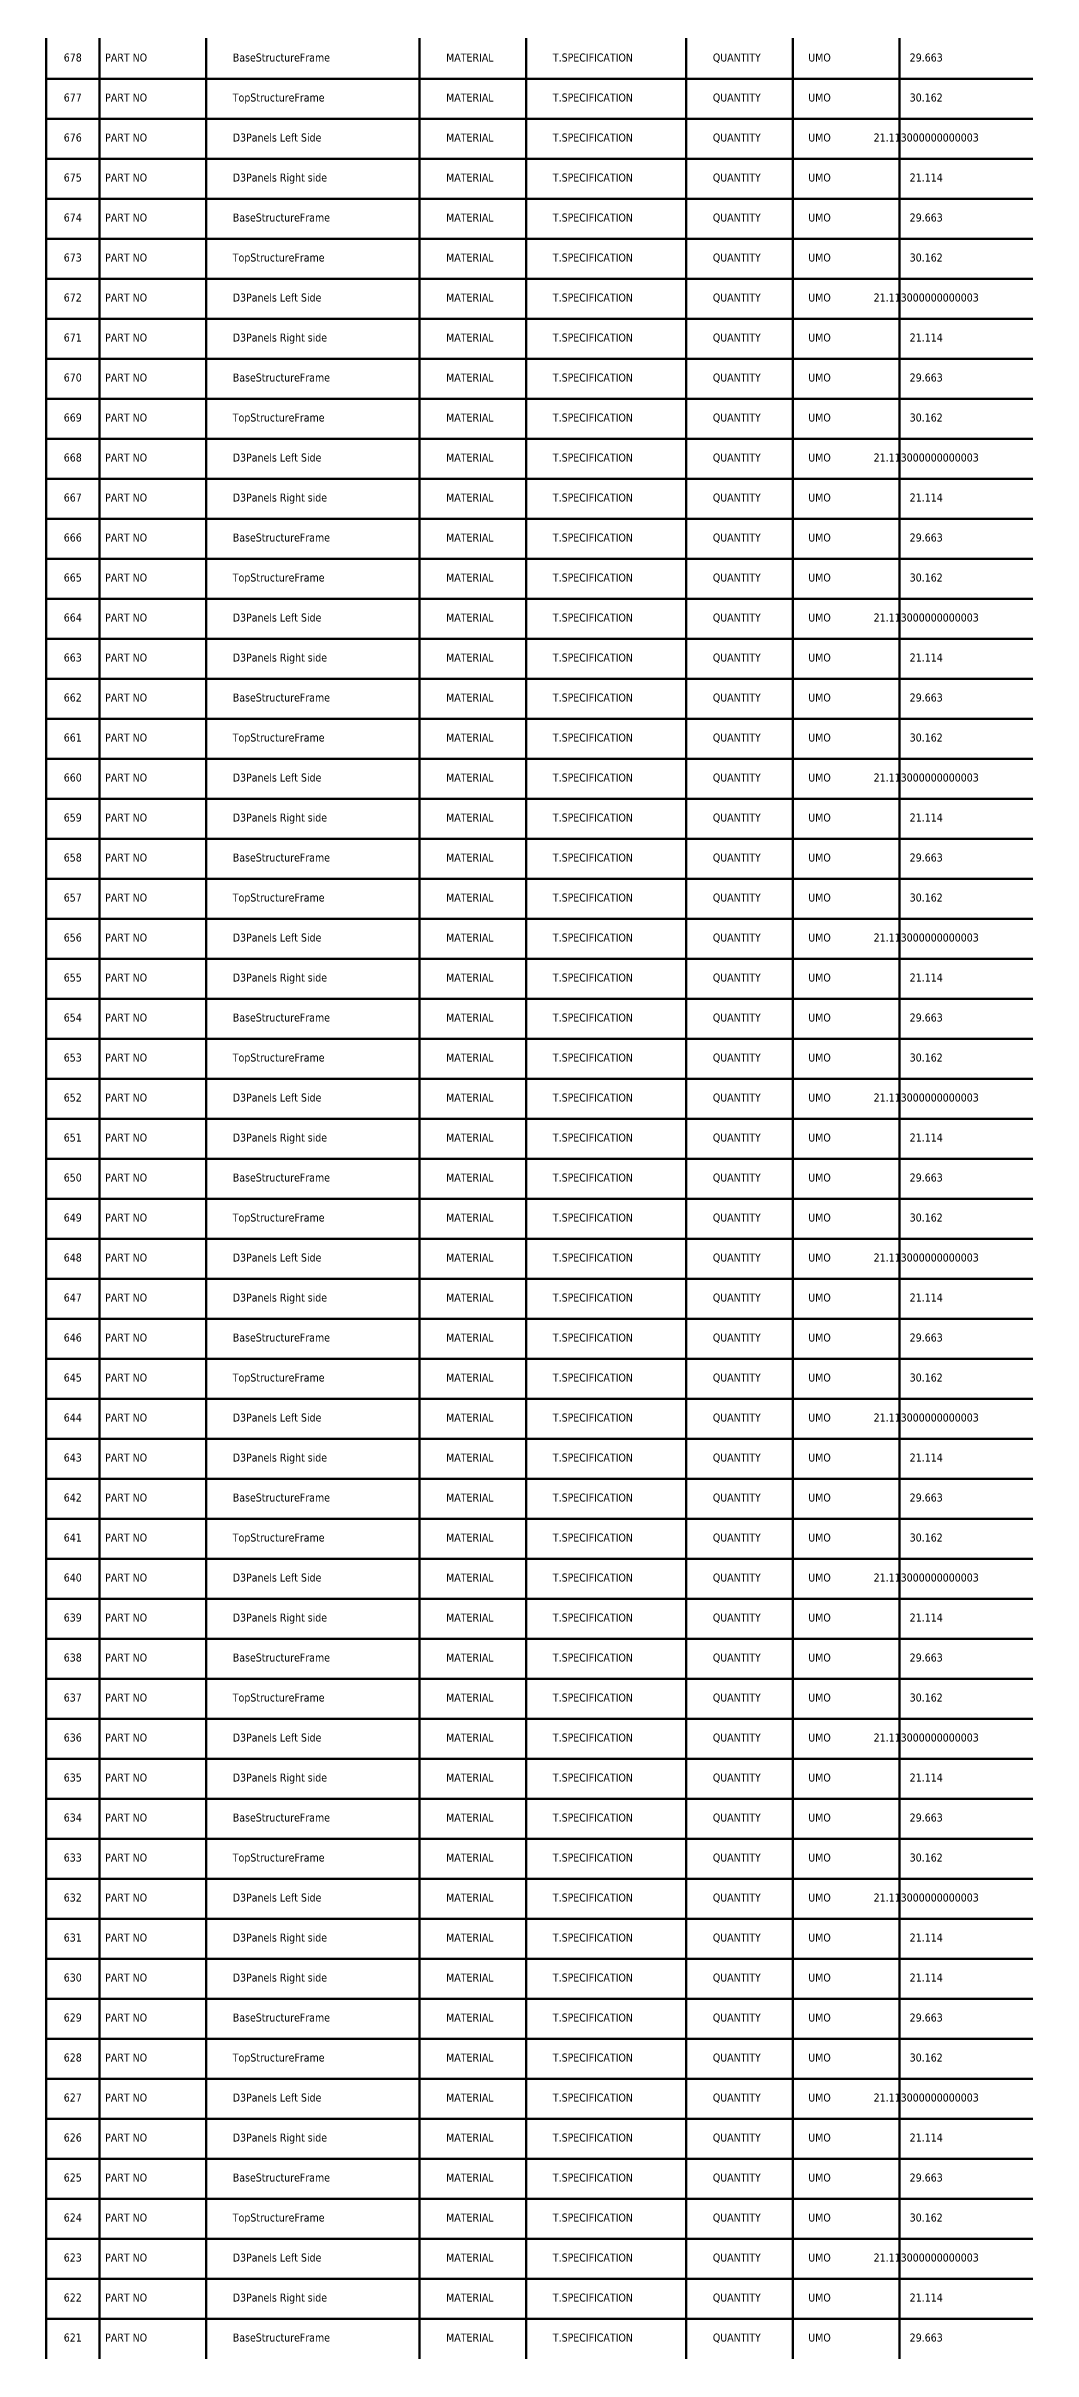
# Model space of a CAD drawing. Header units: metres. Extents: x 849 to 1219, y 30 to 13780.
# Drawn here: x 849 to 1219, y 9478 to 10342 of the extents above; entities that cross this region are included whole.
import ezdxf
from ezdxf.enums import TextEntityAlignment as Align

# ---------------------------------------------------------------- set-up
doc = ezdxf.new("R2010")
doc.units = ezdxf.units.M
doc.layers.add('Default', color=7, linetype='Continuous', lineweight=50, true_color=0x000000)
doc.styles.add('Default', font='tahoma.ttf')

msp = doc.modelspace()

# ---------------------------------------------------------------- linework, layer by layer
at = {"layer": 'Default'}
for p, q in [((849, 160), (849, 13780)), ((869, 13780), (869, 160)), ((909, 13780), (909, 160)), ((989, 13780), (989, 160)), ((1029, 13780), (1029, 160)), ((1089, 13780), (1089, 160)), ((1129, 13780), (1129, 160)), ((1169, 13780), (1169, 160)), ((849, 10330), (1219, 10330)), ((849, 10315), (1219, 10315)), ((849, 10300), (1219, 10300)), ((849, 10285), (1219, 10285)), ((849, 10270), (1219, 10270)), ((849, 10255), (1219, 10255)), ((849, 10240), (1219, 10240)), ((849, 10225), (1219, 10225)), ((849, 10210), (1219, 10210)), ((849, 10195), (1219, 10195)), ((849, 10180), (1219, 10180)), ((849, 10165), (1219, 10165)), ((849, 10150), (1219, 10150)), ((849, 10135), (1219, 10135)), ((849, 10120), (1219, 10120)), ((849, 10105), (1219, 10105)), ((849, 10090), (1219, 10090)), ((849, 10075), (1219, 10075)), ((849, 10060), (1219, 10060)), ((849, 10045), (1219, 10045)), ((849, 10030), (1219, 10030)), ((849, 10015), (1219, 10015)), ((849, 10000), (1219, 10000)), ((849, 9985), (1219, 9985)), ((849, 9970), (1219, 9970)), ((849, 9955), (1219, 9955)), ((849, 9940), (1219, 9940)), ((849, 9925), (1219, 9925)), ((849, 9910), (1219, 9910)), ((849, 9895), (1219, 9895)), ((849, 9880), (1219, 9880)), ((849, 9865), (1219, 9865)), ((849, 9850), (1219, 9850)), ((849, 9835), (1219, 9835)), ((849, 9820), (1219, 9820)), ((849, 9805), (1219, 9805)), ((849, 9790), (1219, 9790)), ((849, 9775), (1219, 9775)), ((849, 9760), (1219, 9760)), ((849, 9745), (1219, 9745)), ((849, 9730), (1219, 9730)), ((849, 9715), (1219, 9715)), ((849, 9700), (1219, 9700)), ((849, 9685), (1219, 9685)), ((849, 9670), (1219, 9670)), ((849, 9655), (1219, 9655)), ((849, 9640), (1219, 9640)), ((849, 9625), (1219, 9625)), ((849, 9610), (1219, 9610)), ((849, 9595), (1219, 9595)), ((849, 9580), (1219, 9580)), ((849, 9565), (1219, 9565)), ((849, 9550), (1219, 9550)), ((849, 9535), (1219, 9535)), ((849, 9520), (1219, 9520)), ((849, 9505), (1219, 9505)), ((849, 9490), (1219, 9490))]:
    msp.add_line(p, q, dxfattribs=at)

# ---------------------------------------------------------------- texts
at = {"layer": 'Default', "style": 'Default'}
for s, p in [('678', (859, 10338)), ('PART NO', (879, 10338)), ('UMO', (1139, 10338)), ('29.663', (1179, 10338)), ('677', (859, 10323)), ('PART NO', (879, 10323)), ('UMO', (1139, 10323)), ('30.162', (1179, 10323)), ('676', (859, 10308)), ('PART NO', (879, 10308)), ('UMO', (1139, 10308)), ('21.113000000000003', (1179, 10308)), ('675', (859, 10293)), ('PART NO', (879, 10293)), ('UMO', (1139, 10293)), ('21.114', (1179, 10293)), ('674', (859, 10278)), ('PART NO', (879, 10278)), ('UMO', (1139, 10278)), ('29.663', (1179, 10278)), ('673', (859, 10263)), ('PART NO', (879, 10263)), ('UMO', (1139, 10263)), ('30.162', (1179, 10263)), ('672', (859, 10248)), ('PART NO', (879, 10248)), ('UMO', (1139, 10248)), ('21.113000000000003', (1179, 10248)), ('671', (859, 10233)), ('PART NO', (879, 10233)), ('UMO', (1139, 10233)), ('21.114', (1179, 10233)), ('670', (859, 10218)), ('PART NO', (879, 10218)), ('UMO', (1139, 10218)), ('29.663', (1179, 10218)), ('669', (859, 10203)), ('PART NO', (879, 10203)), ('UMO', (1139, 10203)), ('30.162', (1179, 10203)), ('668', (859, 10188)), ('PART NO', (879, 10188)), ('UMO', (1139, 10188)), ('21.113000000000003', (1179, 10188)), ('667', (859, 10173)), ('PART NO', (879, 10173)), ('UMO', (1139, 10173)), ('21.114', (1179, 10173)), ('666', (859, 10158)), ('PART NO', (879, 10158)), ('UMO', (1139, 10158)), ('29.663', (1179, 10158)), ('665', (859, 10143)), ('PART NO', (879, 10143)), ('UMO', (1139, 10143)), ('30.162', (1179, 10143)), ('664', (859, 10128)), ('PART NO', (879, 10128)), ('UMO', (1139, 10128)), ('21.113000000000003', (1179, 10128)), ('663', (859, 10113)), ('PART NO', (879, 10113)), ('UMO', (1139, 10113)), ('21.114', (1179, 10113)), ('662', (859, 10098)), ('PART NO', (879, 10098)), ('UMO', (1139, 10098)), ('29.663', (1179, 10098)), ('661', (859, 10083)), ('PART NO', (879, 10083)), ('UMO', (1139, 10083)), ('30.162', (1179, 10083)), ('660', (859, 10068)), ('PART NO', (879, 10068)), ('UMO', (1139, 10068)), ('21.113000000000003', (1179, 10068)), ('659', (859, 10053)), ('PART NO', (879, 10053)), ('UMO', (1139, 10053)), ('21.114', (1179, 10053)), ('658', (859, 10038)), ('PART NO', (879, 10038)), ('UMO', (1139, 10038)), ('29.663', (1179, 10038)), ('657', (859, 10023)), ('PART NO', (879, 10023)), ('UMO', (1139, 10023)), ('30.162', (1179, 10023)), ('656', (859, 10008)), ('PART NO', (879, 10008)), ('UMO', (1139, 10008)), ('21.113000000000003', (1179, 10008)), ('655', (859, 9993)), ('PART NO', (879, 9993)), ('UMO', (1139, 9993)), ('21.114', (1179, 9993)), ('654', (859, 9978)), ('PART NO', (879, 9978)), ('UMO', (1139, 9978)), ('29.663', (1179, 9978)), ('653', (859, 9963)), ('PART NO', (879, 9963)), ('UMO', (1139, 9963)), ('30.162', (1179, 9963)), ('652', (859, 9948)), ('PART NO', (879, 9948)), ('UMO', (1139, 9948)), ('21.113000000000003', (1179, 9948)), ('651', (859, 9933)), ('PART NO', (879, 9933)), ('UMO', (1139, 9933)), ('21.114', (1179, 9933)), ('650', (859, 9918)), ('PART NO', (879, 9918)), ('UMO', (1139, 9918)), ('29.663', (1179, 9918)), ('649', (859, 9903)), ('PART NO', (879, 9903)), ('UMO', (1139, 9903)), ('30.162', (1179, 9903)), ('648', (859, 9888)), ('PART NO', (879, 9888)), ('UMO', (1139, 9888)), ('21.113000000000003', (1179, 9888)), ('647', (859, 9873)), ('PART NO', (879, 9873)), ('UMO', (1139, 9873)), ('21.114', (1179, 9873)), ('646', (859, 9858)), ('PART NO', (879, 9858)), ('UMO', (1139, 9858)), ('29.663', (1179, 9858)), ('645', (859, 9843)), ('PART NO', (879, 9843)), ('UMO', (1139, 9843)), ('30.162', (1179, 9843)), ('644', (859, 9828)), ('PART NO', (879, 9828)), ('UMO', (1139, 9828)), ('21.113000000000003', (1179, 9828)), ('643', (859, 9813)), ('PART NO', (879, 9813)), ('UMO', (1139, 9813)), ('21.114', (1179, 9813)), ('642', (859, 9798)), ('PART NO', (879, 9798)), ('UMO', (1139, 9798)), ('29.663', (1179, 9798)), ('641', (859, 9783)), ('PART NO', (879, 9783)), ('UMO', (1139, 9783)), ('30.162', (1179, 9783)), ('640', (859, 9768)), ('PART NO', (879, 9768)), ('UMO', (1139, 9768)), ('21.113000000000003', (1179, 9768)), ('639', (859, 9753)), ('PART NO', (879, 9753)), ('UMO', (1139, 9753)), ('21.114', (1179, 9753)), ('638', (859, 9738)), ('PART NO', (879, 9738)), ('UMO', (1139, 9738)), ('29.663', (1179, 9738)), ('637', (859, 9723)), ('PART NO', (879, 9723)), ('UMO', (1139, 9723)), ('30.162', (1179, 9723)), ('636', (859, 9708)), ('PART NO', (879, 9708)), ('UMO', (1139, 9708)), ('21.113000000000003', (1179, 9708)), ('635', (859, 9693)), ('PART NO', (879, 9693)), ('UMO', (1139, 9693)), ('21.114', (1179, 9693)), ('634', (859, 9678)), ('PART NO', (879, 9678)), ('UMO', (1139, 9678)), ('29.663', (1179, 9678)), ('633', (859, 9663)), ('PART NO', (879, 9663)), ('UMO', (1139, 9663)), ('30.162', (1179, 9663)), ('632', (859, 9648)), ('PART NO', (879, 9648)), ('UMO', (1139, 9648)), ('21.113000000000003', (1179, 9648)), ('631', (859, 9633)), ('PART NO', (879, 9633)), ('UMO', (1139, 9633)), ('21.114', (1179, 9633)), ('630', (859, 9618)), ('PART NO', (879, 9618)), ('UMO', (1139, 9618)), ('21.114', (1179, 9618)), ('629', (859, 9603)), ('PART NO', (879, 9603)), ('UMO', (1139, 9603)), ('29.663', (1179, 9603)), ('628', (859, 9588)), ('PART NO', (879, 9588)), ('UMO', (1139, 9588)), ('30.162', (1179, 9588)), ('627', (859, 9573)), ('PART NO', (879, 9573)), ('UMO', (1139, 9573)), ('21.113000000000003', (1179, 9573)), ('626', (859, 9558)), ('PART NO', (879, 9558)), ('UMO', (1139, 9558)), ('21.114', (1179, 9558)), ('625', (859, 9543)), ('PART NO', (879, 9543)), ('UMO', (1139, 9543)), ('29.663', (1179, 9543)), ('624', (859, 9528)), ('PART NO', (879, 9528)), ('UMO', (1139, 9528)), ('30.162', (1179, 9528)), ('623', (859, 9513)), ('PART NO', (879, 9513)), ('UMO', (1139, 9513)), ('21.113000000000003', (1179, 9513)), ('622', (859, 9498)), ('PART NO', (879, 9498)), ('UMO', (1139, 9498)), ('21.114', (1179, 9498)), ('621', (859, 9483)), ('PART NO', (879, 9483)), ('UMO', (1139, 9483)), ('29.663', (1179, 9483))]:
    msp.add_text(s, height=3, dxfattribs=at).set_placement(p, align=Align.MIDDLE_CENTER)
for s, p in [('BaseStructureFrame', (919, 10338)), ('MATERIAL', (999, 10338)), ('T.SPECIFICATION', (1039, 10338)), ('QUANTITY', (1099, 10338)), ('TopStructureFrame', (919, 10323)), ('MATERIAL', (999, 10323)), ('T.SPECIFICATION', (1039, 10323)), ('QUANTITY', (1099, 10323)), ('D3Panels Left Side', (919, 10308)), ('MATERIAL', (999, 10308)), ('T.SPECIFICATION', (1039, 10308)), ('QUANTITY', (1099, 10308)), ('D3Panels Right side', (919, 10293)), ('MATERIAL', (999, 10293)), ('T.SPECIFICATION', (1039, 10293)), ('QUANTITY', (1099, 10293)), ('BaseStructureFrame', (919, 10278)), ('MATERIAL', (999, 10278)), ('T.SPECIFICATION', (1039, 10278)), ('QUANTITY', (1099, 10278)), ('TopStructureFrame', (919, 10263)), ('MATERIAL', (999, 10263)), ('T.SPECIFICATION', (1039, 10263)), ('QUANTITY', (1099, 10263)), ('D3Panels Left Side', (919, 10248)), ('MATERIAL', (999, 10248)), ('T.SPECIFICATION', (1039, 10248)), ('QUANTITY', (1099, 10248)), ('D3Panels Right side', (919, 10233)), ('MATERIAL', (999, 10233)), ('T.SPECIFICATION', (1039, 10233)), ('QUANTITY', (1099, 10233)), ('BaseStructureFrame', (919, 10218)), ('MATERIAL', (999, 10218)), ('T.SPECIFICATION', (1039, 10218)), ('QUANTITY', (1099, 10218)), ('TopStructureFrame', (919, 10203)), ('MATERIAL', (999, 10203)), ('T.SPECIFICATION', (1039, 10203)), ('QUANTITY', (1099, 10203)), ('D3Panels Left Side', (919, 10188)), ('MATERIAL', (999, 10188)), ('T.SPECIFICATION', (1039, 10188)), ('QUANTITY', (1099, 10188)), ('D3Panels Right side', (919, 10173)), ('MATERIAL', (999, 10173)), ('T.SPECIFICATION', (1039, 10173)), ('QUANTITY', (1099, 10173)), ('BaseStructureFrame', (919, 10158)), ('MATERIAL', (999, 10158)), ('T.SPECIFICATION', (1039, 10158)), ('QUANTITY', (1099, 10158)), ('TopStructureFrame', (919, 10143)), ('MATERIAL', (999, 10143)), ('T.SPECIFICATION', (1039, 10143)), ('QUANTITY', (1099, 10143)), ('D3Panels Left Side', (919, 10128)), ('T.SPECIFICATION', (1039, 10128)), ('QUANTITY', (1099, 10128)), ('MATERIAL', (999, 10128)), ('D3Panels Right side', (919, 10113)), ('MATERIAL', (999, 10113)), ('T.SPECIFICATION', (1039, 10113)), ('QUANTITY', (1099, 10113)), ('BaseStructureFrame', (919, 10098)), ('MATERIAL', (999, 10098)), ('T.SPECIFICATION', (1039, 10098)), ('QUANTITY', (1099, 10098)), ('TopStructureFrame', (919, 10083)), ('MATERIAL', (999, 10083)), ('T.SPECIFICATION', (1039, 10083)), ('QUANTITY', (1099, 10083)), ('D3Panels Left Side', (919, 10068)), ('MATERIAL', (999, 10068)), ('T.SPECIFICATION', (1039, 10068)), ('QUANTITY', (1099, 10068)), ('D3Panels Right side', (919, 10053)), ('MATERIAL', (999, 10053)), ('T.SPECIFICATION', (1039, 10053)), ('QUANTITY', (1099, 10053)), ('BaseStructureFrame', (919, 10038)), ('MATERIAL', (999, 10038)), ('T.SPECIFICATION', (1039, 10038)), ('QUANTITY', (1099, 10038)), ('TopStructureFrame', (919, 10023)), ('MATERIAL', (999, 10023)), ('T.SPECIFICATION', (1039, 10023)), ('QUANTITY', (1099, 10023)), ('D3Panels Left Side', (919, 10008)), ('MATERIAL', (999, 10008)), ('T.SPECIFICATION', (1039, 10008)), ('QUANTITY', (1099, 10008)), ('D3Panels Right side', (919, 9993)), ('MATERIAL', (999, 9993)), ('T.SPECIFICATION', (1039, 9993)), ('QUANTITY', (1099, 9993)), ('BaseStructureFrame', (919, 9978)), ('MATERIAL', (999, 9978)), ('T.SPECIFICATION', (1039, 9978)), ('QUANTITY', (1099, 9978)), ('TopStructureFrame', (919, 9963)), ('MATERIAL', (999, 9963)), ('T.SPECIFICATION', (1039, 9963)), ('QUANTITY', (1099, 9963)), ('D3Panels Left Side', (919, 9948)), ('MATERIAL', (999, 9948)), ('T.SPECIFICATION', (1039, 9948)), ('QUANTITY', (1099, 9948)), ('D3Panels Right side', (919, 9933)), ('MATERIAL', (999, 9933)), ('T.SPECIFICATION', (1039, 9933)), ('QUANTITY', (1099, 9933)), ('BaseStructureFrame', (919, 9918)), ('MATERIAL', (999, 9918)), ('T.SPECIFICATION', (1039, 9918)), ('QUANTITY', (1099, 9918)), ('TopStructureFrame', (919, 9903)), ('MATERIAL', (999, 9903)), ('T.SPECIFICATION', (1039, 9903)), ('QUANTITY', (1099, 9903)), ('D3Panels Left Side', (919, 9888)), ('MATERIAL', (999, 9888)), ('T.SPECIFICATION', (1039, 9888)), ('QUANTITY', (1099, 9888)), ('D3Panels Right side', (919, 9873)), ('MATERIAL', (999, 9873)), ('T.SPECIFICATION', (1039, 9873)), ('QUANTITY', (1099, 9873)), ('BaseStructureFrame', (919, 9858)), ('MATERIAL', (999, 9858)), ('T.SPECIFICATION', (1039, 9858)), ('QUANTITY', (1099, 9858)), ('TopStructureFrame', (919, 9843)), ('MATERIAL', (999, 9843)), ('T.SPECIFICATION', (1039, 9843)), ('QUANTITY', (1099, 9843)), ('D3Panels Left Side', (919, 9828)), ('MATERIAL', (999, 9828)), ('T.SPECIFICATION', (1039, 9828)), ('QUANTITY', (1099, 9828)), ('D3Panels Right side', (919, 9813)), ('MATERIAL', (999, 9813)), ('T.SPECIFICATION', (1039, 9813)), ('QUANTITY', (1099, 9813)), ('BaseStructureFrame', (919, 9798)), ('MATERIAL', (999, 9798)), ('T.SPECIFICATION', (1039, 9798)), ('QUANTITY', (1099, 9798)), ('TopStructureFrame', (919, 9783)), ('MATERIAL', (999, 9783)), ('T.SPECIFICATION', (1039, 9783)), ('QUANTITY', (1099, 9783)), ('D3Panels Left Side', (919, 9768)), ('MATERIAL', (999, 9768)), ('T.SPECIFICATION', (1039, 9768)), ('QUANTITY', (1099, 9768)), ('D3Panels Right side', (919, 9753)), ('MATERIAL', (999, 9753)), ('T.SPECIFICATION', (1039, 9753)), ('QUANTITY', (1099, 9753)), ('BaseStructureFrame', (919, 9738)), ('MATERIAL', (999, 9738)), ('T.SPECIFICATION', (1039, 9738)), ('QUANTITY', (1099, 9738)), ('TopStructureFrame', (919, 9723)), ('MATERIAL', (999, 9723)), ('T.SPECIFICATION', (1039, 9723)), ('QUANTITY', (1099, 9723)), ('D3Panels Left Side', (919, 9708)), ('MATERIAL', (999, 9708)), ('T.SPECIFICATION', (1039, 9708)), ('QUANTITY', (1099, 9708)), ('D3Panels Right side', (919, 9693)), ('MATERIAL', (999, 9693)), ('T.SPECIFICATION', (1039, 9693)), ('QUANTITY', (1099, 9693)), ('BaseStructureFrame', (919, 9678)), ('MATERIAL', (999, 9678)), ('T.SPECIFICATION', (1039, 9678)), ('QUANTITY', (1099, 9678)), ('TopStructureFrame', (919, 9663)), ('MATERIAL', (999, 9663)), ('T.SPECIFICATION', (1039, 9663)), ('QUANTITY', (1099, 9663)), ('D3Panels Left Side', (919, 9648)), ('MATERIAL', (999, 9648)), ('T.SPECIFICATION', (1039, 9648)), ('QUANTITY', (1099, 9648)), ('D3Panels Right side', (919, 9633)), ('MATERIAL', (999, 9633)), ('T.SPECIFICATION', (1039, 9633)), ('QUANTITY', (1099, 9633)), ('D3Panels Right side', (919, 9618)), ('MATERIAL', (999, 9618)), ('T.SPECIFICATION', (1039, 9618)), ('QUANTITY', (1099, 9618)), ('BaseStructureFrame', (919, 9603)), ('MATERIAL', (999, 9603)), ('T.SPECIFICATION', (1039, 9603)), ('QUANTITY', (1099, 9603)), ('TopStructureFrame', (919, 9588)), ('MATERIAL', (999, 9588)), ('T.SPECIFICATION', (1039, 9588)), ('QUANTITY', (1099, 9588)), ('D3Panels Left Side', (919, 9573)), ('MATERIAL', (999, 9573)), ('T.SPECIFICATION', (1039, 9573)), ('QUANTITY', (1099, 9573)), ('D3Panels Right side', (919, 9558)), ('MATERIAL', (999, 9558)), ('T.SPECIFICATION', (1039, 9558)), ('QUANTITY', (1099, 9558)), ('BaseStructureFrame', (919, 9543)), ('MATERIAL', (999, 9543)), ('T.SPECIFICATION', (1039, 9543)), ('QUANTITY', (1099, 9543)), ('TopStructureFrame', (919, 9528)), ('MATERIAL', (999, 9528)), ('T.SPECIFICATION', (1039, 9528)), ('QUANTITY', (1099, 9528)), ('D3Panels Left Side', (919, 9513)), ('MATERIAL', (999, 9513)), ('T.SPECIFICATION', (1039, 9513)), ('QUANTITY', (1099, 9513)), ('D3Panels Right side', (919, 9498)), ('MATERIAL', (999, 9498)), ('T.SPECIFICATION', (1039, 9498)), ('QUANTITY', (1099, 9498)), ('BaseStructureFrame', (919, 9483)), ('MATERIAL', (999, 9483)), ('T.SPECIFICATION', (1039, 9483)), ('QUANTITY', (1099, 9483))]:
    msp.add_text(s, height=3, dxfattribs=at).set_placement(p, align=Align.MIDDLE_LEFT)

doc.saveas('drawing.dxf')
